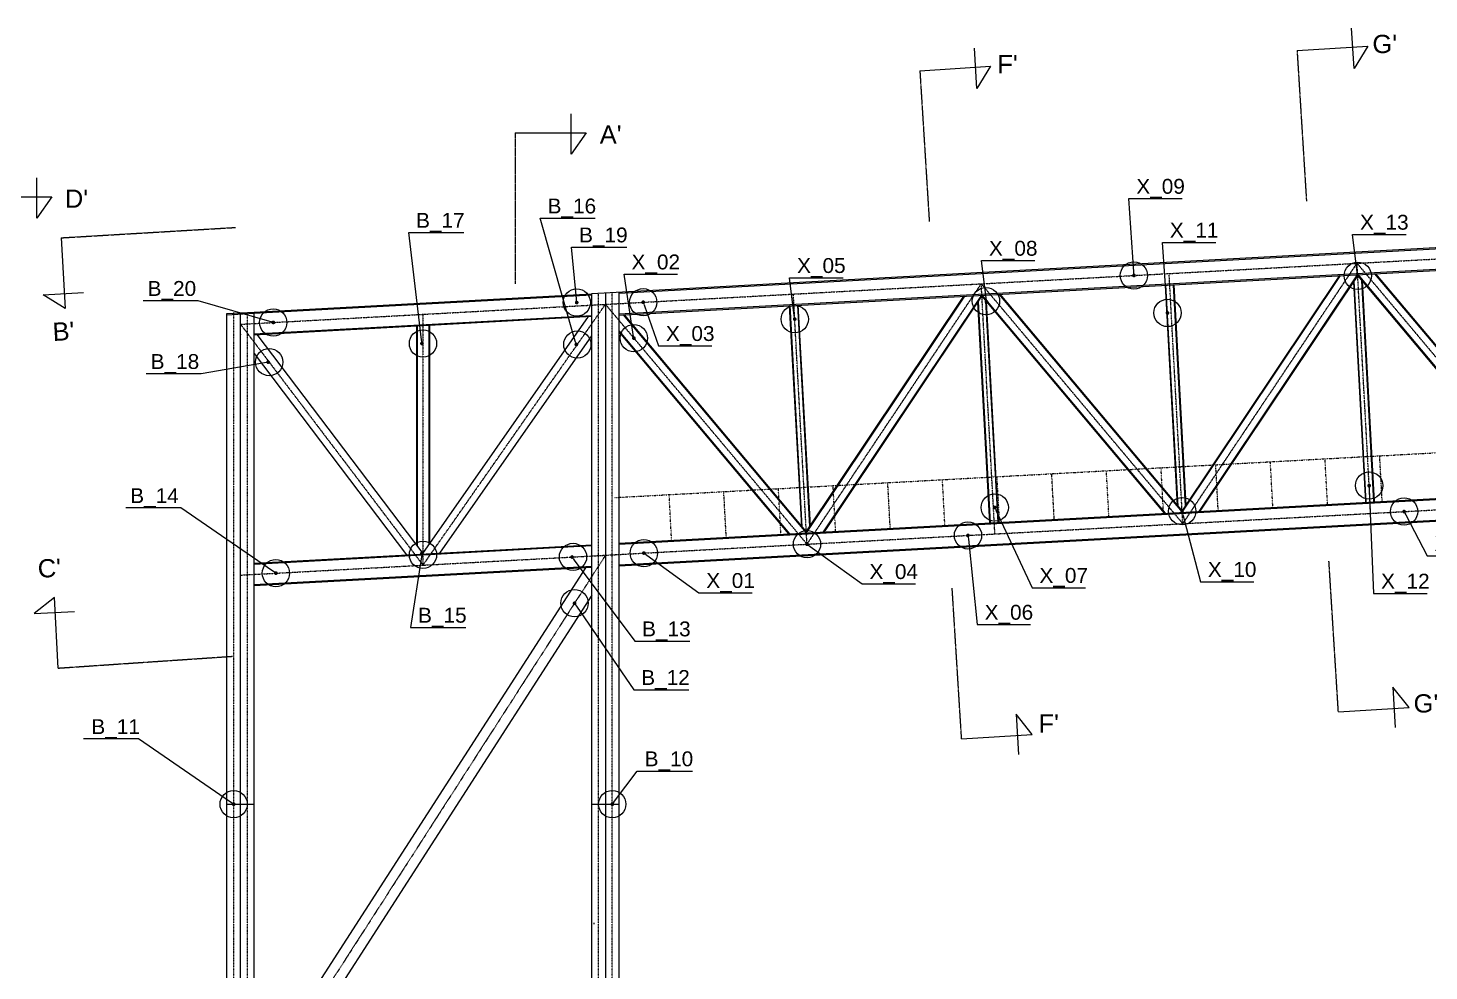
# Model space of a CAD drawing. Header units: metres. Extents: x 11 to 152679, y -40 to 137873.
# Drawn here: x 20140 to 50851, y 46750 to 67424 of the extents above; entities that cross this region are included whole.
import ezdxf
from ezdxf import colors
from ezdxf.entities.mleader import LeaderData, LeaderLine
from ezdxf.enums import TextEntityAlignment as Align
from ezdxf.math import Vec2, Vec3

# ---------------------------------------------------------------- set-up
doc = ezdxf.new("R2010")
doc.units = ezdxf.units.M
for name, pattern in [('ASSI', [0.8, 0.4, -0.2, 0, -0.2]), ('CENTER', [2, 1.25, -0.25, 0.25, -0.25]), ('DIVIDE', [1.25, 0.5, -0.25, 0, -0.25, 0, -0.25])]:
    doc.linetypes.add(name, pattern=pattern)
for name, color, linetype in [('Assi', 6, 'ASSI'), ('CA3', 6, 'Continuous'), ('CA7', 2, 'Continuous'), ('CORRIMANO', 6, 'DIVIDE'), ('G', 5, 'Continuous'), ('Scritte 0.2mm', 4, 'Continuous'), ('TRAT7', 2, 'CENTER')]:
    doc.layers.add(name, color=color, linetype=linetype)
doc.styles.add('Interprogetti Swis', font='swissl.ttf')
doc.styles.get("Standard").update_dxf_attribs({"font": 'arial.ttf'})

# ---------------------------------------------------------------- blocks, each defined once
blk = doc.blocks.new('_Dot')
at = {"color": 0, "linetype": 'ByBlock', "lineweight": -2}
blk.add_line((-0.5, 0), (-1, 0), dxfattribs=at)
at = {"color": 0, "linetype": 'ByBlock', "const_width": 0.5}
blk.add_lwpolyline([(-0.25, 0, 1), (0.25, 0, 1)], format="xyb", close=True, dxfattribs=at)

msp = doc.modelspace()

# ---------------------------------------------------------------- linework, layer by layer
for centre in [(44383.5565, 61998.7869), (49288.4032, 61991.5665), (41139.5879, 61435.7708), (32168.4784, 61405.3824), (33627.022, 61411.2112), (45118.6602, 61176.365), (25516.6207, 60968.1805), (36946.8273, 61041.9449), (33420.9267, 60624.521), (28797.9872, 60507.8997), (32181.4399, 60484.4937), (25425.3159, 60100.6161), (49539.6723, 57391.6744), (41331.6665, 56912.5101), (45439.117, 56831.5946), (50304.7405, 56822.2316), (40745.125, 56300.0376), (33639.3769, 55911.8861), (37216.3833, 56107.2801), (28797.9872, 55872.7606), (32086.902, 55827.0822), (25573.9804, 55471.3138), (32120.3994, 54812.5301), (24647.9872, 50406.8509), (32947.9872, 50406.8509)]:
    msp.add_circle(centre, 299.1796)
at = {"layer": 'Assi'}
for p, q in [((24797.9872, 60928.9252), (65748.9352, 63165.8707)), ((45454.1022, 56557.2655), (45154.5586, 62040.9029)), ((45454.1022, 56557.2655), (49273.418, 62265.8956)), ((49572.9617, 56782.2582), (49273.418, 62265.8956)), ((49273.418, 62265.8956), (53691.8212, 57007.2509)), ((37216.3833, 56107.2801), (41035.6991, 61815.9102)), ((41335.2428, 56332.2728), (41035.6991, 61815.9102)), ((41035.6991, 61815.9102), (45454.1022, 56557.2655)), ((32647.9872, 26678.9252), (32647.9872, 61609.4698)), ((32947.9872, 26678.9252), (32947.9872, 61623.126)), ((37216.3833, 56107.2801), (36916.8396, 61590.9175)), ((24647.9872, 26678.9252), (24647.9872, 61186.126)), ((24947.9872, 26678.9252), (24947.9872, 61186.126)), ((28797.9872, 55647.4252), (32797.9872, 61365.9252)), ((28797.9872, 61147.4252), (28797.9872, 55647.4252)), ((32797.9872, 61365.9252), (37216.3833, 56107.2801)), ((24797.9872, 60928.9252), (28797.9872, 55647.4252)), ((24797.9872, 60928.9252), (24797.9872, 60928.9252)), ((24797.9872, 55428.9252), (61929.5401, 57457.2363)), ((32797.9872, 55865.9252), (24797.9872, 43428.9252))]:
    msp.add_line(p, q, dxfattribs=at)
at = {"layer": 'CA3'}
msp.add_line((32547.9872, 47779.3509), (32547.9872, 47802.2162), dxfattribs=at)
at = {"layer": 'CA7'}
for points in [[(47958.7068, 66929.4979), (49508.6825, 67026.3218), (49209.9181, 66537.9657), (49154.5645, 67424.0778)], [(39690.0928, 66487.372), (41240.0685, 66584.1959), (40941.3041, 66095.8398), (40885.9504, 66981.9519)], [(30821.4803, 65126.0461), (32374.4773, 65126.0461), (32045.8468, 64657.2669), (32045.8468, 65545.1062)], [(19111.2805, 63720.9279), (20664.2775, 63720.9279), (20335.647, 63252.1488), (20335.647, 64139.9881)], [(20866.977, 62824.3563), (20955.1028, 61273.8617), (20468.4307, 61575.3615), (21354.8394, 61625.7425)], [(20799.3416, 53390.3519), (20723.4714, 54941.4945), (20271.3069, 54590.3547), (21158.0861, 54633.7293)], [(48864.4978, 52429.3676), (50414.4736, 52526.1908), (50057.2559, 52973.5692), (50112.6092, 52087.4571)], [(40605.1424, 51839.0279), (42155.1181, 51935.8511), (41797.9005, 52383.2295), (41853.2537, 51497.1174)]]:
    msp.add_lwpolyline(points, dxfattribs=at)
at = {"layer": 'CORRIMANO'}
for p, q in [((32993.4436, 57128.4655), (61861.3605, 58705.3755)), ((49824.7648, 57046.3856), (49770.2212, 58044.897)), ((45031.9102, 56784.5759), (44977.3665, 57783.0873)), ((46230.1239, 56850.0284), (46175.5802, 57848.5397)), ((47428.3375, 56915.4808), (47373.7938, 57913.9922)), ((48626.5512, 56980.9332), (48572.0075, 57979.4446)), ((39040.8419, 56457.3138), (38986.2982, 57455.8252)), ((40239.0556, 56522.7663), (40184.5119, 57521.2776)), ((41437.2692, 56588.2187), (41382.7255, 57586.7301)), ((42635.4829, 56653.6711), (42580.9392, 57652.1825)), ((43833.6965, 56719.1235), (43779.1529, 57717.6349)), ((34247.9872, 56195.5042), (34193.4436, 57194.0155)), ((35446.2009, 56260.9566), (35391.6572, 57259.468)), ((36644.4146, 56326.409), (36589.8709, 57324.9204)), ((37842.6282, 56391.8614), (37788.0845, 57390.3728))]:
    msp.add_line(p, q, dxfattribs=at)
at = {"layer": 'G'}
for p, q in [((32497.9872, 61599.9104), (66085.8588, 63434.6479)), ((33097.9872, 61607.6481), (66087.2224, 63409.6851)), ((33097.9872, 61156.9773), (66111.7671, 62960.355)), ((33097.9872, 61131.94), (66113.1307, 62935.3922)), ((49660.0021, 62036.64), (53676.1335, 57256.7666)), ((49680.6075, 62037.7656), (53676.8359, 57281.58)), ((45337.3599, 56952.7028), (45073.3359, 61786.0934)), ((45350.2134, 56937.4049), (45085.318, 61786.7479)), ((45515.9663, 56946.4591), (45251.0709, 61795.8022)), ((45527.077, 56963.0661), (45263.0531, 61796.4567)), ((45439.117, 56831.5946), (48893.5004, 61994.7699)), ((45442.5181, 56807.0054), (48914.1057, 61995.8955)), ((45813.4145, 56827.2656), (49285.0021, 62016.1557)), ((45834.0199, 56828.3912), (49288.4032, 61991.5665)), ((49464.4672, 57026.7044), (49200.4432, 61860.095)), ((49476.4493, 57027.3589), (49211.554, 61876.7019)), ((49288.4032, 61991.5665), (53284.6317, 57235.3809)), ((49289.1057, 62016.3798), (53305.2371, 57236.5064)), ((49642.2022, 57036.4131), (49377.3069, 61885.7562)), ((49654.1844, 57037.0677), (49390.1604, 61870.4583)), ((25097.9872, 61190.6779), (32497.9872, 61594.9029)), ((25099.0781, 61170.7077), (32499.0781, 61574.9327)), ((32497.9872, 26678.9252), (32497.9872, 61599.9104)), ((32797.9872, 61616.2979), (32797.9872, 50406.8509)), ((33097.9872, 26678.9252), (33097.9872, 61632.6854)), ((37201.3982, 56381.6093), (40655.7815, 61544.7845)), ((37204.7992, 56357.02), (40676.3868, 61545.9101)), ((37575.6956, 56377.2802), (41047.2832, 61566.1703)), ((37596.301, 56378.4058), (41050.6843, 61541.5811)), ((41238.7304, 56577.3735), (40973.8351, 61426.7165)), ((41050.6843, 61541.5811), (45046.9128, 56785.3955)), ((41051.3868, 61566.3944), (45067.5181, 56786.521)), ((41404.4833, 56586.4277), (41139.5879, 61435.7708)), ((41422.2832, 61586.6547), (45438.4145, 56806.7812)), ((41442.8886, 61587.7802), (45439.117, 56831.5946)), ((24497.9872, 61162.9104), (25097.9872, 61195.6854)), ((24497.9872, 61137.8731), (25097.9872, 61170.6481)), ((24497.9872, 26678.9252), (24497.9872, 61165.6417)), ((24797.9872, 55428.9252), (24797.9872, 61179.2979)), ((25096.8964, 60719.9177), (32496.8964, 61124.1427)), ((25097.9872, 54507.9345), (25097.9872, 61195.6854)), ((33184.5709, 61136.6696), (37200.6958, 56356.7959)), ((33205.1763, 61137.7952), (37201.3982, 56381.6093)), ((37099.6409, 56502.7179), (36835.617, 61336.108)), ((37112.4944, 56487.42), (36847.5991, 61336.7625)), ((37278.2474, 56496.4737), (37013.352, 61345.8168)), ((37289.3581, 56513.0807), (37025.3341, 61346.4713)), ((41226.7483, 56576.719), (40962.7243, 61410.1096)), ((41416.4654, 56587.0823), (41152.4415, 61420.4729)), ((25097.9872, 60699.9474), (32497.9872, 61104.1724)), ((28652.9872, 60894.1393), (28652.9872, 56087.3273)), ((28666.9872, 60894.9041), (28666.9872, 56068.8421)), ((28793.1688, 55902.2351), (32429.2136, 61100.4157)), ((28928.9872, 60909.2158), (28928.9872, 56096.4046)), ((28942.9872, 60909.9806), (28942.9872, 56116.4193)), ((25157.124, 60703.1778), (28793.1688, 55902.2351)), ((29166.7609, 55912.9347), (32497.9872, 60675.3392)), ((33097.9872, 60778.0291), (36829.7996, 56336.5357)), ((33097.9872, 60752.3796), (36809.1943, 56335.4101)), ((25097.9872, 60284.365), (28438.8505, 55873.1726)), ((33097.9872, 56132.6854), (62545.0806, 57741.2329)), ((33097.9872, 56107.6481), (62546.4442, 57716.2701)), ((33097.9872, 55656.9773), (62570.9888, 57266.94)), ((33097.9872, 55631.94), (62572.3524, 57241.9772)), ((25097.9872, 55690.6779), (32497.9872, 56094.9029)), ((25099.0781, 55670.7077), (32499.0781, 56074.9327)), ((25096.8964, 55219.9177), (32496.8964, 55624.1427)), ((25097.9872, 55199.9474), (32497.9872, 55604.1724)), ((32359.9625, 55591.6254), (25097.9872, 44301.9771)), ((24797.9872, 26678.9252), (24797.9872, 55428.9252)), ((32497.9872, 54992.8732), (25201.3579, 43649.3509)), ((25097.9872, 26678.9252), (25097.9872, 54500.0783)), ((24497.9872, 50406.8509), (25097.9872, 50406.8509)), ((32497.9872, 50406.8509), (33097.9872, 50406.8509)), ((32797.9872, 50406.8509), (32797.9872, 26678.9252))]:
    msp.add_line(p, q, dxfattribs=at)
msp.add_point((24797.9872, 60705.7239), dxfattribs=at)
at = {"layer": 'TRAT7'}
for p, q in [((47958.7068, 66929.4979), (48165.0608, 63626.1428)), ((39690.0928, 66487.372), (39896.4468, 63184.0169)), ((30821.4803, 65126.0461), (30821.4803, 61816.2519)), ((20866.977, 62824.3563), (24688.3965, 63051.6432)), ((48864.4978, 52429.3676), (48658.1453, 55732.7229)), ((40605.1424, 51839.0279), (40398.7898, 55142.3832)), ((20799.3416, 53390.3519), (24618.7287, 53649.5592))]:
    msp.add_line(p, q, dxfattribs=at)

# ---------------------------------------------------------------- texts
at = {"layer": 'CA7'}
for s, p in [("G'", (49880.4791, 66874.5906)), ("F'", (41611.8651, 66432.4647)), ("A'", (32912.5006, 64888.1051)), ("D'", (21202.3008, 63482.987)), ("G'", (50783.6249, 52416.8061)), ("F'", (42515.0108, 51974.6802))]:
    msp.add_text(s, height=400, dxfattribs=at).set_placement(p, align=Align.CENTER)
for s, rotation, p in [("B'", 3.25303201, (20928.4226, 60574.3358)), ("C'", 2.10230322, (20615.3902, 55381.3133))]:
    msp.add_text(s, height=400, rotation=rotation, dxfattribs=at).set_placement(p, align=Align.CENTER)

# ---------------------------------------------------------------- leaders
at = {"layer": 'Scritte 0.2mm', "ltscale": 0.02}
ml = msp.add_multileader_mtext('Standard', dxfattribs=at)
ml.set_content('\\A1;X_09', color=256, style='Interprogetti Swis')
ml.set_leader_properties(color=7)
ml.set_arrow_properties(name='DOT')
ml.build(insert=Vec2(0, 0))
ml.multileader.update_dxf_attribs({"has_dogleg": 0, "text_left_attachment_type": 6, "text_right_attachment_type": 6, "dogleg_length": 0.36, "arrow_head_size": 81.5508})
ctx = ml.context
ctx.base_point, ctx.char_height, ctx.arrow_head_size, ctx.landing_gap_size, ctx.plane_origin = Vec3(44272.417, 63682.8896), 326.20325, 81.5508, 163.1016, Vec3(55020.3041, 68695.047)
ctx.left_attachment, ctx.right_attachment = 6, 6
notes = []
notes.append((ctx, [(0, (1, 1, 0), (43685.2511, 63682.8896), (1, 0), 587.1659, [(0, [(44383.5565, 61998.7869)], 0, [])])]))
ctx.mtext.insert, ctx.mtext.flow_direction = Vec3(44435.5186, 64116.0556), 5
ml = msp.add_multileader_mtext('Standard', dxfattribs=at)
ml.set_content('\\A1;B_16', color=256, style='Interprogetti Swis')
ml.set_leader_properties(color=7)
ml.set_arrow_properties(name='DOT')
ml.build(insert=Vec2(0, 0))
ml.multileader.update_dxf_attribs({"has_dogleg": 0, "text_left_attachment_type": 6, "text_right_attachment_type": 6, "dogleg_length": 0.36, "arrow_head_size": 81.5508})
ctx = ml.context
ctx.base_point, ctx.char_height, ctx.arrow_head_size, ctx.landing_gap_size, ctx.plane_origin = Vec3(31366.2788, 63251.9808), 326.20325, 81.5508, 163.1016, Vec3(42646.307, 66921.1244)
ctx.left_attachment, ctx.right_attachment = 6, 6
notes.append((ctx, [(0, (1, 1, 0), (30779.1129, 63251.9808), (1, 0), 587.1659, [(0, [(32159.5594, 60483.2985)], 0, [])])]))
ctx.mtext.insert, ctx.mtext.flow_direction = Vec3(31529.3804, 63685.1468), 5
ml = msp.add_multileader_mtext('Standard', dxfattribs=at)
ml.set_content('\\A1;B_17', color=256, style='Interprogetti Swis')
ml.set_leader_properties(color=7)
ml.set_arrow_properties(name='DOT')
ml.build(insert=Vec2(0, 0))
ml.multileader.update_dxf_attribs({"has_dogleg": 0, "text_left_attachment_type": 6, "text_right_attachment_type": 6, "dogleg_length": 0.36, "arrow_head_size": 81.5508})
ctx = ml.context
ctx.base_point, ctx.char_height, ctx.arrow_head_size, ctx.landing_gap_size, ctx.plane_origin = Vec3(28484.3008, 62937.3544), 326.20325, 81.5508, 163.1016, Vec3(39262.8544, 66944.5304)
ctx.left_attachment, ctx.right_attachment = 6, 6
notes.append((ctx, [(0, (1, 1, 0), (27897.135, 62937.3544), (1, 0), 587.1659, [(0, [(28776.1067, 60506.7045)], 0, [])])]))
ctx.mtext.insert, ctx.mtext.flow_direction = Vec3(28647.4024, 63370.5204), 5
ml = msp.add_multileader_mtext('Standard', dxfattribs=at)
ml.set_content('\\A1;X_13', color=256, style='Interprogetti Swis')
ml.set_leader_properties(color=7)
ml.set_arrow_properties(name='DOT')
ml.build(insert=Vec2(0, 0))
ml.multileader.update_dxf_attribs({"has_dogleg": 0, "text_left_attachment_type": 6, "text_right_attachment_type": 6, "dogleg_length": 0.36, "arrow_head_size": 81.5508})
ctx = ml.context
ctx.base_point, ctx.char_height, ctx.arrow_head_size, ctx.landing_gap_size, ctx.plane_origin = Vec3(49177.2638, 62895.8414), 326.20325, 81.5508, 163.1016, Vec3(59925.1509, 68687.8266)
ctx.left_attachment, ctx.right_attachment = 6, 6
notes.append((ctx, [(0, (1, 1, 0), (48590.0979, 62895.8414), (1, 0), 587.1659, [(0, [(49288.4032, 61991.5665)], 0, [])])]))
ctx.mtext.insert, ctx.mtext.flow_direction = Vec3(49340.3654, 63329.0074), 5
ml = msp.add_multileader_mtext('Standard', dxfattribs=at)
ml.set_content('\\A1;B_19', color=256, style='Interprogetti Swis')
ml.set_leader_properties(color=7)
ml.set_arrow_properties(name='DOT')
ml.build(insert=Vec2(0, 0))
ml.multileader.update_dxf_attribs({"has_dogleg": 0, "text_left_attachment_type": 6, "text_right_attachment_type": 6, "dogleg_length": 0.36, "arrow_head_size": 81.5508})
ctx = ml.context
ctx.base_point, ctx.char_height, ctx.arrow_head_size, ctx.landing_gap_size, ctx.plane_origin = Vec3(32057.3389, 62617.0137), 326.20325, 81.5508, 163.1016, Vec3(42805.226, 68101.6425)
ctx.left_attachment, ctx.right_attachment = 6, 6
notes.append((ctx, [(0, (1, 1, 0), (31470.173, 62617.0137), (1, 0), 587.1659, [(0, [(32168.4784, 61405.3824)], 0, [])])]))
ctx.mtext.insert, ctx.mtext.flow_direction = Vec3(32220.4405, 63050.1797), 5
ml = msp.add_multileader_mtext('Standard', dxfattribs=at)
ml.set_content('\\A1;X_11', color=256, style='Interprogetti Swis')
ml.set_leader_properties(color=7)
ml.set_arrow_properties(name='DOT')
ml.build(insert=Vec2(0, 0))
ml.multileader.update_dxf_attribs({"has_dogleg": 0, "text_left_attachment_type": 6, "text_right_attachment_type": 6, "dogleg_length": 0.36, "arrow_head_size": 81.5508})
ctx = ml.context
ctx.base_point, ctx.char_height, ctx.arrow_head_size, ctx.landing_gap_size, ctx.plane_origin = Vec3(45007.5207, 62722.1844), 326.20325, 81.5508, 163.1016, Vec3(55755.4078, 67872.6251)
ctx.left_attachment, ctx.right_attachment = 6, 6
notes.append((ctx, [(0, (1, 1, 0), (44420.3548, 62722.1844), (1, 0), 587.1659, [(0, [(45118.6602, 61176.365)], 0, [])])]))
ctx.mtext.insert, ctx.mtext.flow_direction = Vec3(45170.6223, 63155.3504), 5
ml = msp.add_multileader_mtext('Standard', dxfattribs=at)
ml.set_content('\\A1;X_08', color=256, style='Interprogetti Swis')
ml.set_leader_properties(color=7)
ml.set_arrow_properties(name='DOT')
ml.build(insert=Vec2(0, 0))
ml.multileader.update_dxf_attribs({"has_dogleg": 0, "text_left_attachment_type": 6, "text_right_attachment_type": 6, "dogleg_length": 0.36, "arrow_head_size": 81.5508})
ctx = ml.context
ctx.base_point, ctx.char_height, ctx.arrow_head_size, ctx.landing_gap_size, ctx.plane_origin = Vec3(41041.302, 62324.7478), 326.20325, 81.5508, 163.1016, Vec3(51789.1891, 68116.733)
ctx.left_attachment, ctx.right_attachment = 6, 6
notes.append((ctx, [(0, (1, 1, 0), (40454.1361, 62324.7478), (1, 0), 587.1659, [(0, [(41152.4415, 61420.4729)], 0, [])])]))
ctx.mtext.insert, ctx.mtext.flow_direction = Vec3(41204.4036, 62757.9139), 5
ml = msp.add_multileader_mtext('Standard', dxfattribs=at)
ml.set_content('\\A1;X_02', color=256, style='Interprogetti Swis')
ml.set_leader_properties(color=7)
ml.set_arrow_properties(name='DOT')
ml.build(insert=Vec2(0, 0))
ml.multileader.update_dxf_attribs({"has_dogleg": 0, "text_left_attachment_type": 6, "text_right_attachment_type": 6, "dogleg_length": 0.36, "arrow_head_size": 81.5508})
ctx = ml.context
ctx.base_point, ctx.char_height, ctx.arrow_head_size, ctx.landing_gap_size, ctx.plane_origin = Vec3(33206.1024, 62025.1507), 326.20325, 81.5508, 163.1016, Vec3(44057.6743, 67320.7811)
ctx.left_attachment, ctx.right_attachment = 6, 6
notes.append((ctx, [(0, (1, 1, 0), (32618.9365, 62025.1507), (1, 0), 587.1659, [(0, [(33420.9267, 60624.521)], 0, [])])]))
ctx.mtext.insert, ctx.mtext.flow_direction = Vec3(33369.204, 62458.3167), 5
ml = msp.add_multileader_mtext('Standard', dxfattribs=at)
ml.set_content('\\A1;X_05', color=256, style='Interprogetti Swis')
ml.set_leader_properties(color=7)
ml.set_arrow_properties(name='DOT')
ml.build(insert=Vec2(0, 0))
ml.multileader.update_dxf_attribs({"has_dogleg": 0, "text_left_attachment_type": 6, "text_right_attachment_type": 6, "dogleg_length": 0.36, "arrow_head_size": 81.5508})
ctx = ml.context
ctx.base_point, ctx.char_height, ctx.arrow_head_size, ctx.landing_gap_size, ctx.plane_origin = Vec3(36835.6878, 61946.2198), 326.20325, 81.5508, 163.1016, Vec3(47583.5749, 67738.205)
ctx.left_attachment, ctx.right_attachment = 6, 6
notes.append((ctx, [(0, (1, 1, 0), (36248.5219, 61946.2198), (1, 0), 587.1659, [(0, [(36946.8273, 61041.9449)], 0, [])])]))
ctx.mtext.insert, ctx.mtext.flow_direction = Vec3(36998.7894, 62379.3858), 5
ml = msp.add_multileader_mtext('Standard', dxfattribs=at)
ml.set_content('\\A1;B_20', color=256, style='Interprogetti Swis')
ml.set_leader_properties(color=7)
ml.set_arrow_properties(name='DOT')
ml.build(insert=Vec2(0, 0))
ml.multileader.update_dxf_attribs({"has_dogleg": 0, "text_left_attachment_type": 6, "text_right_attachment_type": 6, "dogleg_length": 0.36, "arrow_head_size": 81.5508})
ctx = ml.context
ctx.base_point, ctx.char_height, ctx.arrow_head_size, ctx.landing_gap_size, ctx.plane_origin = Vec3(22598.818, 61443.8685), 326.20325, 81.5508, 163.1016, Vec3(36003.3683, 67406.0065)
ctx.left_attachment, ctx.right_attachment = 6, 6
notes.append((ctx, [(1, (1, 1, 0), (23872.3644, 61443.8685), (-1, 0), 0.18, [(0, [(25516.6207, 60968.1805)], 0, [])])]))
ctx.mtext.insert, ctx.mtext.flow_direction = Vec3(22761.9196, 61877.0345), 5
ml = msp.add_multileader_mtext('Standard', dxfattribs=at)
ml.set_content('\\A1;X_03', color=256, style='Interprogetti Swis')
ml.set_leader_properties(color=7)
ml.set_arrow_properties(name='DOT')
ml.build(insert=Vec2(0, 0))
ml.multileader.update_dxf_attribs({"has_dogleg": 0, "text_left_attachment_type": 6, "text_right_attachment_type": 6, "dogleg_length": 0.36, "arrow_head_size": 81.5508})
ctx = ml.context
ctx.base_point, ctx.char_height, ctx.arrow_head_size, ctx.landing_gap_size, ctx.plane_origin = Vec3(33961.2352, 60455.4274), 326.20325, 81.5508, 163.1016, Vec3(44263.7696, 68107.4713)
ctx.left_attachment, ctx.right_attachment = 6, 6
notes.append((ctx, [(0, (1, 1, 0), (33374.0693, 60455.4274), (1, 0), 587.1659, [(0, [(33627.022, 61411.2112)], 0, [])])]))
ctx.mtext.insert, ctx.mtext.flow_direction = Vec3(34124.3368, 60888.5934), 5
ml = msp.add_multileader_mtext('Standard', dxfattribs=at)
ml.set_content('\\A1;B_18', color=256, style='Interprogetti Swis')
ml.set_leader_properties(color=7)
ml.set_arrow_properties(name='DOT')
ml.build(insert=Vec2(0, 0))
ml.multileader.update_dxf_attribs({"has_dogleg": 0, "text_left_attachment_type": 6, "text_right_attachment_type": 6, "dogleg_length": 0.36, "arrow_head_size": 81.5508})
ctx = ml.context
ctx.base_point, ctx.char_height, ctx.arrow_head_size, ctx.landing_gap_size, ctx.plane_origin = Vec3(22665.3688, 59842.1588), 326.20325, 81.5508, 163.1016, Vec3(35890.183, 66537.2468)
ctx.left_attachment, ctx.right_attachment = 6, 6
notes.append((ctx, [(1, (1, 1, 0), (23937.1436, 59842.1588), (-1, 0), 0.18, [(0, [(25403.4354, 60099.4209)], 0, [])])]))
ctx.mtext.insert, ctx.mtext.flow_direction = Vec3(22828.4705, 60275.3248), 5
ml = msp.add_multileader_mtext('Standard', dxfattribs=at)
ml.set_content('\\A1;X_12', color=256, style='Interprogetti Swis')
ml.set_leader_properties(color=7)
ml.set_arrow_properties(name='DOT')
ml.build(insert=Vec2(0, 0))
ml.multileader.update_dxf_attribs({"has_dogleg": 0, "text_left_attachment_type": 6, "text_right_attachment_type": 6, "dogleg_length": 0.36, "arrow_head_size": 81.5508})
ctx = ml.context
ctx.base_point, ctx.char_height, ctx.arrow_head_size, ctx.landing_gap_size, ctx.plane_origin = Vec3(49637.929, 55026.1074), 326.20325, 81.5508, 163.1016, Vec3(60026.42, 63829.5004)
ctx.left_attachment, ctx.right_attachment = 6, 6
notes.append((ctx, [(0, (1, 1, 0), (49050.7631, 55026.1074), (1, 0), 587.1659, [(0, [(49539.6723, 57391.6744)], 0, [])])]))
ctx.mtext.insert, ctx.mtext.flow_direction = Vec3(49801.0306, 55459.2734), 5
ml = msp.add_multileader_mtext('Standard', dxfattribs=at)
ml.set_content('\\A1;B_14', color=256, style='Interprogetti Swis')
ml.set_leader_properties(color=7)
ml.set_arrow_properties(name='DOT')
ml.build(insert=Vec2(0, 0))
ml.multileader.update_dxf_attribs({"has_dogleg": 0, "text_left_attachment_type": 6, "text_right_attachment_type": 6, "dogleg_length": 0.36, "arrow_head_size": 81.5508})
ctx = ml.context
ctx.base_point, ctx.char_height, ctx.arrow_head_size, ctx.landing_gap_size, ctx.plane_origin = Vec3(22217.2073, 56901.0736), 326.20325, 81.5508, 163.1016, Vec3(36060.728, 61909.1398)
ctx.left_attachment, ctx.right_attachment = 6, 6
notes.append((ctx, [(1, (1, 1, 0), (23490.7537, 56901.0736), (-1, 0), 0.18, [(0, [(25573.9804, 55471.3138)], 0, [])])]))
ctx.mtext.insert, ctx.mtext.flow_direction = Vec3(22380.3089, 57334.2396), 5
ml = msp.add_multileader_mtext('Standard', dxfattribs=at)
ml.set_content('\\A1;X_07', color=256, style='Interprogetti Swis')
ml.set_leader_properties(color=7)
ml.set_arrow_properties(name='DOT')
ml.build(insert=Vec2(0, 0))
ml.multileader.update_dxf_attribs({"has_dogleg": 0, "text_left_attachment_type": 6, "text_right_attachment_type": 6, "dogleg_length": 0.36, "arrow_head_size": 81.5508})
ctx = ml.context
ctx.base_point, ctx.char_height, ctx.arrow_head_size, ctx.landing_gap_size, ctx.plane_origin = Vec3(42148.7759, 55152.0808), 326.20325, 81.5508, 163.1016, Vec3(51818.4141, 63350.3361)
ctx.left_attachment, ctx.right_attachment = 6, 6
notes.append((ctx, [(0, (1, 1, 0), (41561.61, 55152.0808), (1, 0), 587.1659, [(0, [(41331.6665, 56912.5101)], 0, [])])]))
ctx.mtext.insert, ctx.mtext.flow_direction = Vec3(42311.8775, 55585.2468), 5
ml = msp.add_multileader_mtext('Standard', dxfattribs=at)
ml.set_content('\\A1;X_10', color=256, style='Interprogetti Swis')
ml.set_leader_properties(color=7)
ml.set_arrow_properties(name='DOT')
ml.build(insert=Vec2(0, 0))
ml.multileader.update_dxf_attribs({"has_dogleg": 0, "text_left_attachment_type": 6, "text_right_attachment_type": 6, "dogleg_length": 0.36, "arrow_head_size": 81.5508})
ctx = ml.context
ctx.base_point, ctx.char_height, ctx.arrow_head_size, ctx.landing_gap_size, ctx.plane_origin = Vec3(45840.7708, 55283.1065), 326.20325, 81.5508, 163.1016, Vec3(55925.1622, 63244.6072)
ctx.left_attachment, ctx.right_attachment = 6, 6
notes.append((ctx, [(0, (1, 1, 0), (45253.6049, 55283.1065), (1, 0), 587.1659, [(0, [(45438.4145, 56806.7812)], 0, [])])]))
ctx.mtext.insert, ctx.mtext.flow_direction = Vec3(46003.8724, 55716.2725), 5
ml = msp.add_multileader_mtext('Standard', dxfattribs=at)
ml.set_content('\\A1;X_14', color=256, style='Interprogetti Swis')
ml.set_leader_properties(color=7)
ml.set_arrow_properties(name='DOT')
ml.build(insert=Vec2(0, 0))
ml.multileader.update_dxf_attribs({"has_dogleg": 0, "text_left_attachment_type": 6, "text_right_attachment_type": 6, "dogleg_length": 0.36, "arrow_head_size": 81.5508})
ctx = ml.context
ctx.base_point, ctx.char_height, ctx.arrow_head_size, ctx.landing_gap_size, ctx.plane_origin = Vec3(50810.5569, 55852.8496), 326.20325, 81.5508, 163.1016, Vec3(60791.4882, 63260.0575)
ctx.left_attachment, ctx.right_attachment = 6, 6
notes.append((ctx, [(0, (1, 1, 0), (50223.3911, 55852.8496), (1, 0), 587.1659, [(0, [(50304.7405, 56822.2316)], 0, [])])]))
ctx.mtext.insert, ctx.mtext.flow_direction = Vec3(50973.6585, 56286.0156), 5
ml = msp.add_multileader_mtext('Standard', dxfattribs=at)
ml.set_content('\\A1;X_06', color=256, style='Interprogetti Swis')
ml.set_leader_properties(color=7)
ml.set_arrow_properties(name='DOT')
ml.build(insert=Vec2(0, 0))
ml.multileader.update_dxf_attribs({"has_dogleg": 0, "text_left_attachment_type": 6, "text_right_attachment_type": 6, "dogleg_length": 0.36, "arrow_head_size": 81.5508})
ctx = ml.context
ctx.base_point, ctx.char_height, ctx.arrow_head_size, ctx.landing_gap_size, ctx.plane_origin = Vec3(40947.2393, 54344.0878), 326.20325, 81.5508, 163.1016, Vec3(51231.8726, 62737.8635)
ctx.left_attachment, ctx.right_attachment = 6, 6
notes.append((ctx, [(0, (1, 1, 0), (40360.0734, 54344.0878), (1, 0), 587.1659, [(0, [(40745.125, 56300.0376)], 0, [])])]))
ctx.mtext.insert, ctx.mtext.flow_direction = Vec3(41110.3409, 54777.2539), 5
ml = msp.add_multileader_mtext('Standard', dxfattribs=at)
ml.set_content('\\A1;B_15', color=256, style='Interprogetti Swis')
ml.set_leader_properties(color=7)
ml.set_arrow_properties(name='DOT')
ml.build(insert=Vec2(0, 0))
ml.multileader.update_dxf_attribs({"has_dogleg": 0, "text_left_attachment_type": 6, "text_right_attachment_type": 6, "dogleg_length": 0.36, "arrow_head_size": 81.5508})
ctx = ml.context
ctx.base_point, ctx.char_height, ctx.arrow_head_size, ctx.landing_gap_size, ctx.plane_origin = Vec3(28527.6071, 54279.4644), 326.20325, 81.5508, 163.1016, Vec3(39262.8544, 62345.7545)
ctx.left_attachment, ctx.right_attachment = 6, 6
notes.append((ctx, [(0, (1, 1, 0), (27940.4412, 54279.4644), (1, 0), 587.1659, [(0, [(28776.1067, 55907.9285)], 0, [])])]))
ctx.mtext.insert, ctx.mtext.flow_direction = Vec3(28690.7087, 54712.6304), 5
ml = msp.add_multileader_mtext('Standard', dxfattribs=at)
ml.set_content('\\A1;X_01', color=256, style='Interprogetti Swis')
ml.set_leader_properties(color=7)
ml.set_arrow_properties(name='DOT')
ml.build(insert=Vec2(0, 0))
ml.multileader.update_dxf_attribs({"has_dogleg": 0, "text_left_attachment_type": 6, "text_right_attachment_type": 6, "dogleg_length": 0.36, "arrow_head_size": 81.5508})
ctx = ml.context
ctx.base_point, ctx.char_height, ctx.arrow_head_size, ctx.landing_gap_size, ctx.plane_origin = Vec3(34845.8789, 55040.6259), 326.20325, 81.5508, 163.1016, Vec3(44126.1245, 62349.7121)
ctx.left_attachment, ctx.right_attachment = 6, 6
notes.append((ctx, [(0, (1, 1, 0), (34258.713, 55040.6259), (1, 0), 587.1659, [(0, [(33639.3769, 55911.8861)], 0, [])])]))
ctx.mtext.insert, ctx.mtext.flow_direction = Vec3(35008.9805, 55473.7919), 5
ml = msp.add_multileader_mtext('Standard', dxfattribs=at)
ml.set_content('\\A1;X_04', color=256, style='Interprogetti Swis')
ml.set_leader_properties(color=7)
ml.set_arrow_properties(name='DOT')
ml.build(insert=Vec2(0, 0))
ml.multileader.update_dxf_attribs({"has_dogleg": 0, "text_left_attachment_type": 6, "text_right_attachment_type": 6, "dogleg_length": 0.36, "arrow_head_size": 81.5508})
ctx = ml.context
ctx.base_point, ctx.char_height, ctx.arrow_head_size, ctx.landing_gap_size, ctx.plane_origin = Vec3(38422.8853, 55236.0198), 326.20325, 81.5508, 163.1016, Vec3(47703.1309, 62545.106)
ctx.left_attachment, ctx.right_attachment = 6, 6
notes.append((ctx, [(0, (1, 1, 0), (37835.7195, 55236.0198), (1, 0), 587.1659, [(0, [(37216.3833, 56107.2801)], 0, [])])]))
ctx.mtext.insert, ctx.mtext.flow_direction = Vec3(38585.9869, 55669.1859), 5
ml = msp.add_multileader_mtext('Standard', dxfattribs=at)
ml.set_content('\\A1;B_13', color=256, style='Interprogetti Swis')
ml.set_leader_properties(color=7)
ml.set_arrow_properties(name='DOT')
ml.build(insert=Vec2(0, 0))
ml.multileader.update_dxf_attribs({"has_dogleg": 0, "text_left_attachment_type": 6, "text_right_attachment_type": 6, "dogleg_length": 0.36, "arrow_head_size": 81.5508})
ctx = ml.context
ctx.base_point, ctx.char_height, ctx.arrow_head_size, ctx.landing_gap_size, ctx.plane_origin = Vec3(33438.7088, 53979.9994), 326.20325, 81.5508, 163.1016, Vec3(42551.7691, 62263.7129)
ctx.left_attachment, ctx.right_attachment = 6, 6
notes.append((ctx, [(0, (1, 1, 0), (32851.5429, 53979.9994), (1, 0), 587.1659, [(0, [(32065.0215, 55825.8869)], 0, [])])]))
ctx.mtext.insert, ctx.mtext.flow_direction = Vec3(33601.8104, 54413.1654), 5
ml = msp.add_multileader_mtext('Standard', dxfattribs=at)
ml.set_content('\\A1;B_12', color=256, style='Interprogetti Swis')
ml.set_leader_properties(color=7)
ml.set_arrow_properties(name='DOT')
ml.build(insert=Vec2(0, 0))
ml.multileader.update_dxf_attribs({"has_dogleg": 0, "text_left_attachment_type": 6, "text_right_attachment_type": 6, "dogleg_length": 0.36, "arrow_head_size": 81.5508})
ctx = ml.context
ctx.base_point, ctx.char_height, ctx.arrow_head_size, ctx.landing_gap_size, ctx.plane_origin = Vec3(33419.2408, 52914.0162), 326.20325, 81.5508, 163.1016, Vec3(42607.147, 61249.9304)
ctx.left_attachment, ctx.right_attachment = 6, 6
notes.append((ctx, [(0, (1, 1, 0), (32832.075, 52914.0162), (1, 0), 587.1659, [(0, [(32120.3994, 54812.1044)], 0, [])])]))
ctx.mtext.insert, ctx.mtext.flow_direction = Vec3(33582.3424, 53347.1823), 5
ml = msp.add_multileader_mtext('Standard', dxfattribs=at)
ml.set_content('\\A1;B_11', color=256, style='Interprogetti Swis')
ml.set_leader_properties(color=7)
ml.set_arrow_properties(name='DOT')
ml.build(insert=Vec2(0, 0))
ml.multileader.update_dxf_attribs({"has_dogleg": 0, "text_left_attachment_type": 6, "text_right_attachment_type": 6, "dogleg_length": 0.36, "arrow_head_size": 81.5508})
ctx = ml.context
ctx.base_point, ctx.char_height, ctx.arrow_head_size, ctx.landing_gap_size, ctx.plane_origin = Vec3(21365.623, 51836.6107), 326.20325, 81.5508, 163.1016, Vec3(35134.7349, 56844.6768)
ctx.left_attachment, ctx.right_attachment = 6, 6
notes.append((ctx, [(1, (1, 1, 0), (22564.7606, 51836.6107), (-1, 0), 0.18, [(0, [(24647.9872, 50406.8509)], 0, [])])]))
ctx.mtext.insert, ctx.mtext.flow_direction = Vec3(21528.7247, 52269.7767), 5
ml = msp.add_multileader_mtext('Standard', dxfattribs=at)
ml.set_content('\\A1;B_10', color=256, style='Interprogetti Swis')
ml.set_leader_properties(color=7)
ml.set_arrow_properties(name='DOT')
ml.build(insert=Vec2(0, 0))
ml.multileader.update_dxf_attribs({"has_dogleg": 0, "text_left_attachment_type": 6, "text_right_attachment_type": 6, "dogleg_length": 0.36, "arrow_head_size": 81.5508})
ctx = ml.context
ctx.base_point, ctx.char_height, ctx.arrow_head_size, ctx.landing_gap_size, ctx.plane_origin = Vec3(33494.0866, 51131.5643), 326.20325, 81.5508, 163.1016, Vec3(43434.7349, 56844.2511)
ctx.left_attachment, ctx.right_attachment = 6, 6
notes.append((ctx, [(0, (1, 1, 0), (32906.9208, 51131.5643), (1, 0), 587.1659, [(0, [(32947.9872, 50406.4252)], 0, [])])]))
ctx.mtext.insert, ctx.mtext.flow_direction = Vec3(33657.1883, 51564.7303), 5
for ctx, leaders in notes:
    for number, flags, end, landing, length, lines in leaders:
        leader = LeaderData()
        leader.index, (leader.has_last_leader_line, leader.has_dogleg_vector, leader.attachment_direction) = number, flags
        leader.last_leader_point, leader.dogleg_vector, leader.dogleg_length = Vec3(end), Vec3(landing), length
        for number, points, colour, breaks in lines:
            line = LeaderLine()
            line.index, line.vertices, line.color, line.breaks = number, Vec3.list(points), colors.encode_raw_color(colour), breaks
            leader.lines.append(line)
        ctx.leaders.append(leader)

doc.saveas('drawing.dxf')
